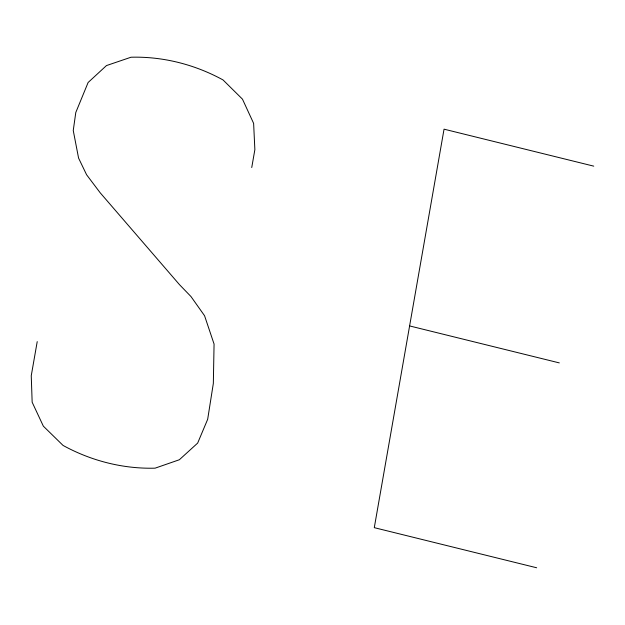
<?xml version="1.0" encoding="UTF-8"?>
<svg xmlns="http://www.w3.org/2000/svg" width="625" height="625" viewBox="0 0 625 625"><rect width="100%" height="100%" fill="white"/><g stroke="black" fill="none" stroke-linecap="round" stroke-linejoin="round"><path stroke-width="0.94" d="M37.219 341.617L31.25 375.727L32.156 402.219L43.352 426.164L63.055 445.43A166.5 147.414 29.2 0 0 155.102 468.164L179.352 459.75L197.656 443.094L207.672 419.297L213.336 383.422L214.07 344.062L204.562 315.734L190.992 296.562L179.523 284.695L100.203 192.805L86.594 174.758L78.578 158.094L73.25 130.516L75.789 112.5L88.117 82.5L106.469 65.57L131.016 57.227A166.5 147.414 29.2 0 1 223.062 79.961L242.477 99.164L253.625 123.375L254.867 149.664L251.742 167.539M593.75 166.148L444.047 129.172L374.289 527.664L536.672 567.773M409.602 325.93L559.305 362.898"/></g></svg>
